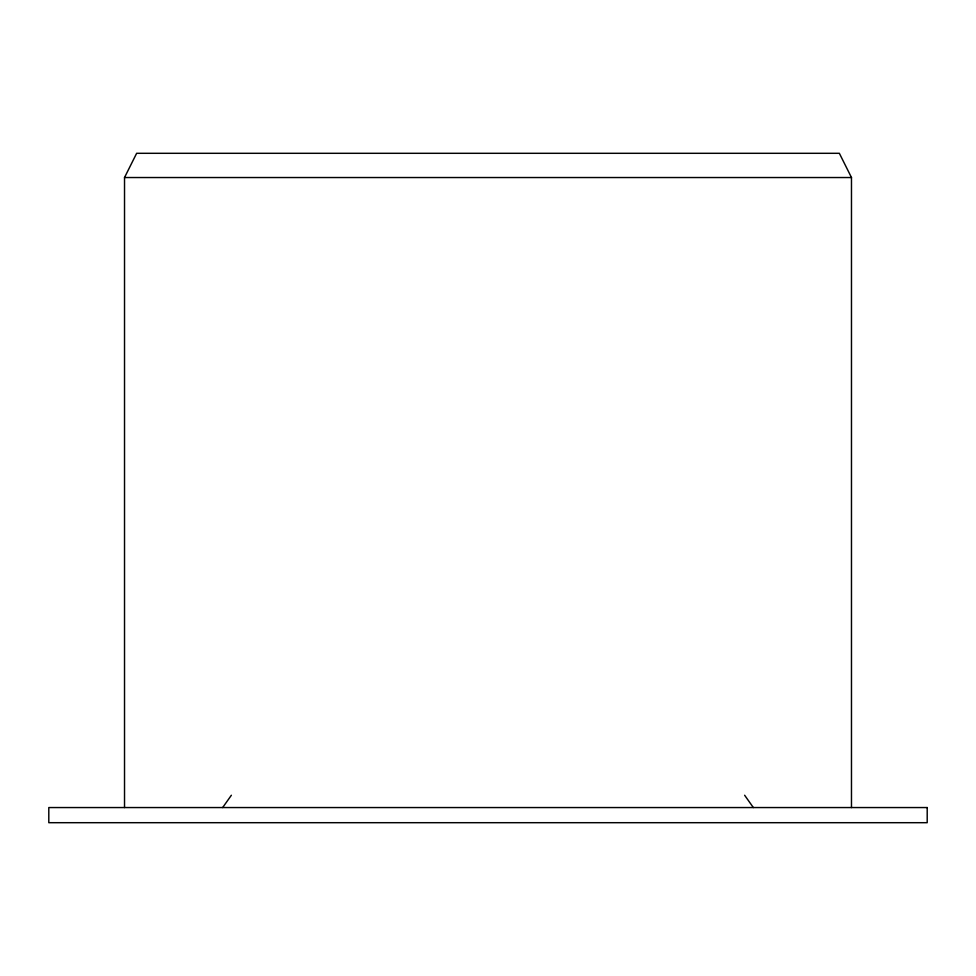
<?xml version="1.0" encoding="UTF-8"?>
<svg xmlns="http://www.w3.org/2000/svg" width="976" height="976" viewBox="0 0 976 976"><rect width="100%" height="100%" fill="white"/><g stroke="black" fill="none" stroke-linecap="round" stroke-linejoin="round"><path stroke-width="1.46" d="M124.525 807.555L124.525 177.534L136.64 153.305L839.36 153.305L851.475 177.534L851.475 807.555M222.662 807.555L231.373 795.245M124.525 177.534L851.475 177.534M744.627 795.245L753.338 807.555M927.2 807.555L48.8 807.555L48.8 822.695L927.2 822.695L927.2 807.555"/></g></svg>
